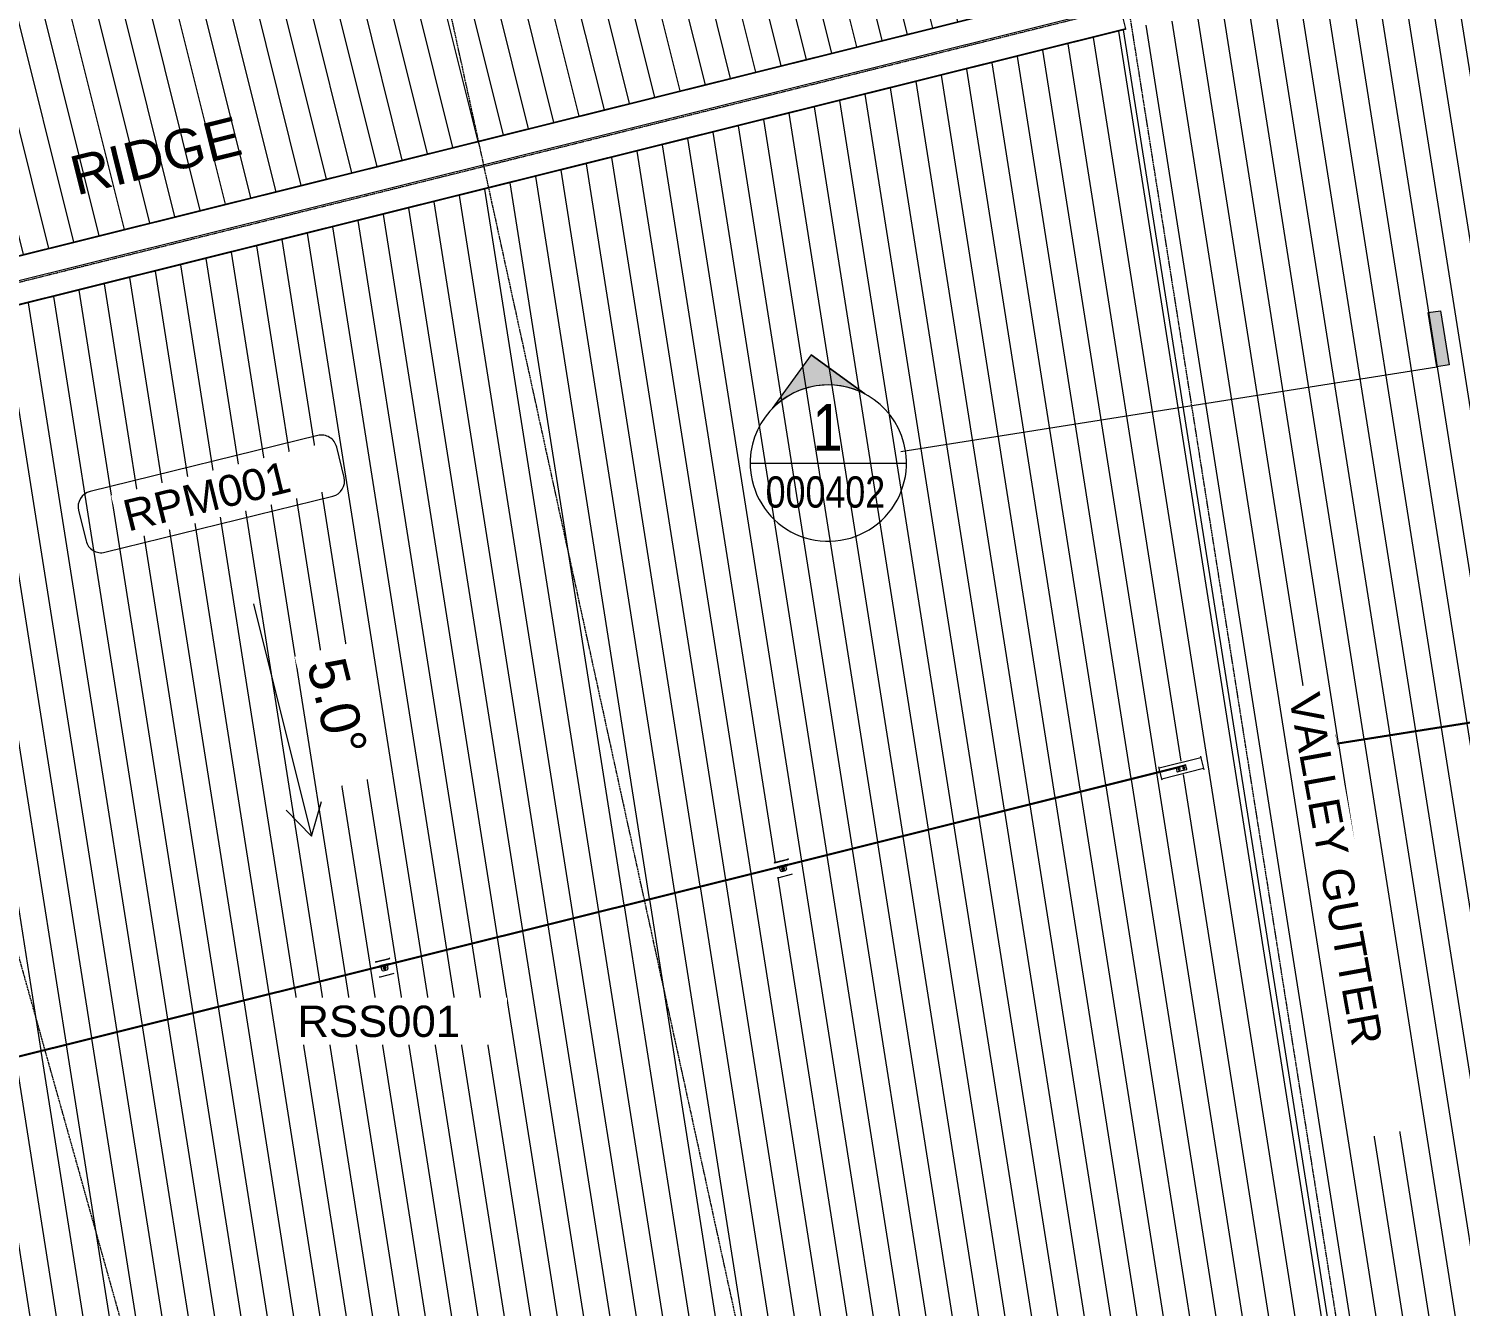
# Model space of a CAD drawing. Header units: millimetres. Extents: x -2355745 to -2216356, y 3958910 to 4068440.
# Drawn here: x -2336936 to -2318621, y 4002139 to 4018484 of the extents above; entities that cross this region are included whole.
import ezdxf

# ---------------------------------------------------------------- set-up
doc = ezdxf.new("R2010")
doc.units = ezdxf.units.MM
doc.linetypes.add('Grid Line', pattern=[21, 12, -3, 3, -3])
for name, color, linetype, lineweight in [('A-ROOF', 132, 'Continuous', 5), ('A-ROOF-IDEN', 132, 'Continuous', 5), ('A-ROOF-PATT', 132, 'Continuous', 5), ('G-ANNO-DIMS', 111, 'Continuous', 5), ('G-ANNO-SYMB', 111, 'Continuous', 5), ('G-ANNO-TEXT', 231, 'Continuous', 5), ('Q-SPCQ', 91, 'Continuous', 5), ('Q-SPCQ-IDEN', 132, 'Continuous', 5), ('S-GRID', 1, 'Continuous', 5)]:
    doc.layers.add(name, color=color, linetype=linetype, lineweight=lineweight)
doc.styles.add('Arial', font='arial.ttf', dxfattribs={"height": 500})
doc.styles.add('Arial Narrow', font='ARIALN.TTF', dxfattribs={"height": 600})
doc.styles.add('Arial Narrow_1', font='ARIALN.TTF', dxfattribs={"height": 400})
doc.styles.add('Arial_1', font='arial.ttf', dxfattribs={"height": 400})

# ---------------------------------------------------------------- blocks, each defined once
blk = doc.blocks.new('Static Line_Sayfa_Metal Deck_Pan Mount - Up to 15 _ pitch - Max 2 Users-1865617-ROOF - Part B')
at = {"layer": 'Q-SPCQ'}
for p, q in [((-2322243, 4009035), (-2327294, 4007774)), ((-2327292, 4007767), (-2322241, 4009027)), ((-2322475, 4009024), (-2322480, 4009043)), ((-2321940, 4009158), (-2322475, 4009024)), ((-2322464, 4008979), (-2322475, 4009024)), ((-2321905, 4009018), (-2322440, 4008884)), ((-2322134, 4009065), (-2322260, 4009034)), ((-2322260, 4009034), (-2322259, 4009031)), ((-2322259, 4009029), (-2322258, 4009024)), ((-2322258, 4009024), (-2322253, 4009005)), ((-2322253, 4009005), (-2322247, 4008981)), ((-2322234, 4009034), (-2322143, 4009061)), ((-2322142, 4009056), (-2322233, 4009029)), ((-2322232, 4009010), (-2322231, 4009009)), ((-2322206, 4009015), (-2322206, 4009016)), ((-2322183, 4008992), (-2322125, 4009006)), ((-2322173, 4009025), (-2322173, 4009024)), ((-2322148, 4009030), (-2322148, 4009031)), ((-2322134, 4009065), (-2322134, 4009065)), ((-2322133, 4009060), (-2322133, 4009060)), ((-2322127, 4009036), (-2322132, 4009058)), ((-2322121, 4009012), (-2322127, 4009036)), ((-2322121, 4009012), (-2322121, 4009013)), ((-2321944, 4009176), (-2321940, 4009158)), ((-2321940, 4009158), (-2321905, 4009018)), ((-2321905, 4009018), (-2321902, 4009004)), ((-2322440, 4008884), (-2322463, 4008973)), ((-2322437, 4008871), (-2322440, 4008884)), ((-2322241, 4008977), (-2322183, 4008992)), ((-2327293, 4007775), (-2337491, 4005233)), ((-2337489, 4005226), (-2327291, 4007767)), ((-2327404, 4007816), (-2327390, 4007815)), ((-2327389, 4007816), (-2327399, 4007816)), ((-2327390, 4007815), (-2327229, 4007855)), ((-2327230, 4007855), (-2327388, 4007816)), ((-2327358, 4007761), (-2327362, 4007759)), ((-2327360, 4007749), (-2327355, 4007749)), ((-2327233, 4007792), (-2327356, 4007762)), ((-2327353, 4007749), (-2327230, 4007780)), ((-2327256, 4007788), (-2327334, 4007768)), ((-2327334, 4007768), (-2327334, 4007768)), ((-2327320, 4007714), (-2327330, 4007755)), ((-2327304, 4007733), (-2327304, 4007733)), ((-2327296, 4007735), (-2327296, 4007735)), ((-2327294, 4007735), (-2327294, 4007735)), ((-2327275, 4007739), (-2327275, 4007740)), ((-2327273, 4007740), (-2327273, 4007741)), ((-2327266, 4007743), (-2327266, 4007743)), ((-2327256, 4007788), (-2327256, 4007788)), ((-2327253, 4007775), (-2327243, 4007733)), ((-2327243, 4007733), (-2327243, 4007734)), ((-2327226, 4007793), (-2327231, 4007793)), ((-2327218, 4007862), (-2327229, 4007855)), ((-2327228, 4007856), (-2327217, 4007863)), ((-2327228, 4007780), (-2327224, 4007782)), ((-2327342, 4007622), (-2327355, 4007623)), ((-2327180, 4007662), (-2327341, 4007622)), ((-2327302, 4007703), (-2327253, 4007715)), ((-2327168, 4007669), (-2327180, 4007662)), ((-2332502, 4006546), (-2332488, 4006545)), ((-2332487, 4006545), (-2332497, 4006546)), ((-2332487, 4006545), (-2332327, 4006585)), ((-2332328, 4006585), (-2332486, 4006545)), ((-2332456, 4006490), (-2332460, 4006488)), ((-2332458, 4006478), (-2332453, 4006478)), ((-2332331, 4006522), (-2332454, 4006491)), ((-2332451, 4006479), (-2332328, 4006509)), ((-2332354, 4006517), (-2332432, 4006498)), ((-2332432, 4006498), (-2332432, 4006498)), ((-2332418, 4006444), (-2332428, 4006485)), ((-2332402, 4006463), (-2332402, 4006463)), ((-2332400, 4006433), (-2332351, 4006445)), ((-2332394, 4006465), (-2332394, 4006464)), ((-2332392, 4006464), (-2332392, 4006464)), ((-2332373, 4006469), (-2332373, 4006469)), ((-2332371, 4006470), (-2332371, 4006470)), ((-2332364, 4006472), (-2332364, 4006473)), ((-2332354, 4006517), (-2332354, 4006517)), ((-2332351, 4006504), (-2332340, 4006463)), ((-2332340, 4006463), (-2332340, 4006463)), ((-2332324, 4006522), (-2332329, 4006522)), ((-2332316, 4006592), (-2332327, 4006585)), ((-2332326, 4006585), (-2332315, 4006592)), ((-2332326, 4006510), (-2332322, 4006512)), ((-2332440, 4006351), (-2332453, 4006352)), ((-2332278, 4006392), (-2332439, 4006351)), ((-2332266, 4006399), (-2332277, 4006392))]:
    blk.add_line(p, q, dxfattribs=at)
at = {"layer": 'Q-SPCQ', "flags": 128}
for points in [[(-2322231, 4009009), (-2322231, 4009009), (-2322231, 4009008), (-2322231, 4009008), (-2322231, 4009007), (-2322231, 4009007), (-2322230, 4009006), (-2322230, 4009006), (-2322230, 4009005), (-2322230, 4009005), (-2322229, 4009005), (-2322229, 4009004), (-2322229, 4009004), (-2322228, 4009003), (-2322228, 4009003), (-2322227, 4009003), (-2322227, 4009002), (-2322227, 4009002), (-2322226, 4009002), (-2322226, 4009001), (-2322225, 4009001), (-2322225, 4009001), (-2322224, 4009001), (-2322224, 4009000), (-2322224, 4009000), (-2322223, 4009000), (-2322223, 4009000), (-2322222, 4009000), (-2322222, 4009000), (-2322221, 4009000), (-2322220, 4008999), (-2322220, 4008999), (-2322219, 4008999), (-2322219, 4008999), (-2322218, 4008999), (-2322218, 4008999), (-2322217, 4008999), (-2322217, 4009000), (-2322216, 4009000), (-2322216, 4009000), (-2322215, 4009000), (-2322215, 4009000), (-2322214, 4009000), (-2322214, 4009000), (-2322213, 4009001), (-2322213, 4009001), (-2322212, 4009001), (-2322212, 4009001), (-2322212, 4009002), (-2322211, 4009002), (-2322211, 4009002), (-2322210, 4009003), (-2322210, 4009003), (-2322210, 4009003), (-2322209, 4009004), (-2322209, 4009004), (-2322209, 4009004), (-2322208, 4009005), (-2322208, 4009005), (-2322208, 4009006), (-2322207, 4009006), (-2322207, 4009007), (-2322207, 4009007), (-2322207, 4009008), (-2322207, 4009008), (-2322206, 4009009), (-2322206, 4009009), (-2322206, 4009010), (-2322206, 4009010), (-2322206, 4009011), (-2322206, 4009011), (-2322206, 4009012), (-2322206, 4009012), (-2322206, 4009013), (-2322206, 4009013), (-2322206, 4009014), (-2322206, 4009014), (-2322206, 4009015), (-2322206, 4009015), (-2322206, 4009015)], [(-2322173, 4009024), (-2322173, 4009023), (-2322173, 4009023), (-2322173, 4009022), (-2322173, 4009022), (-2322172, 4009021), (-2322172, 4009021), (-2322172, 4009020), (-2322172, 4009020), (-2322171, 4009019), (-2322171, 4009019), (-2322171, 4009019), (-2322170, 4009018), (-2322170, 4009018), (-2322170, 4009017), (-2322169, 4009017), (-2322169, 4009017), (-2322168, 4009016), (-2322168, 4009016), (-2322168, 4009016), (-2322167, 4009016), (-2322167, 4009015), (-2322166, 4009015), (-2322166, 4009015), (-2322165, 4009015), (-2322165, 4009015), (-2322164, 4009014), (-2322164, 4009014), (-2322163, 4009014), (-2322163, 4009014), (-2322162, 4009014), (-2322162, 4009014), (-2322161, 4009014), (-2322161, 4009014), (-2322160, 4009014), (-2322160, 4009014), (-2322159, 4009014), (-2322159, 4009014), (-2322158, 4009014), (-2322158, 4009014), (-2322157, 4009014), (-2322157, 4009015), (-2322156, 4009015), (-2322156, 4009015), (-2322155, 4009015), (-2322155, 4009015), (-2322154, 4009016), (-2322154, 4009016), (-2322153, 4009016), (-2322153, 4009016), (-2322153, 4009017), (-2322152, 4009017), (-2322152, 4009017), (-2322151, 4009018), (-2322151, 4009018), (-2322151, 4009019), (-2322150, 4009019), (-2322150, 4009019), (-2322150, 4009020), (-2322149, 4009020), (-2322149, 4009021), (-2322149, 4009021), (-2322149, 4009022), (-2322149, 4009022), (-2322148, 4009023), (-2322148, 4009023), (-2322148, 4009024), (-2322148, 4009024), (-2322148, 4009025), (-2322148, 4009025), (-2322148, 4009026), (-2322148, 4009026), (-2322148, 4009027), (-2322148, 4009027), (-2322148, 4009028), (-2322148, 4009028), (-2322148, 4009029), (-2322148, 4009029), (-2322148, 4009030), (-2322148, 4009030)], [(-2327358, 4007761), (-2327358, 4007761), (-2327358, 4007761), (-2327357, 4007761), (-2327357, 4007761), (-2327356, 4007761), (-2327356, 4007762)], [(-2327353, 4007749), (-2327353, 4007749), (-2327354, 4007749), (-2327354, 4007749), (-2327355, 4007749), (-2327355, 4007749), (-2327355, 4007749)], [(-2327296, 4007735), (-2327296, 4007734), (-2327296, 4007734), (-2327296, 4007733), (-2327296, 4007733), (-2327295, 4007732), (-2327295, 4007732), (-2327295, 4007732), (-2327295, 4007731), (-2327294, 4007731), (-2327294, 4007730), (-2327294, 4007730), (-2327294, 4007730), (-2327293, 4007729), (-2327293, 4007729), (-2327293, 4007729), (-2327292, 4007728), (-2327292, 4007728), (-2327291, 4007728), (-2327291, 4007728), (-2327291, 4007727), (-2327290, 4007727), (-2327290, 4007727), (-2327289, 4007727), (-2327289, 4007726), (-2327289, 4007726), (-2327288, 4007726), (-2327288, 4007726), (-2327287, 4007726), (-2327287, 4007726), (-2327286, 4007726), (-2327286, 4007726), (-2327285, 4007726), (-2327285, 4007726), (-2327284, 4007726), (-2327284, 4007726), (-2327283, 4007726), (-2327283, 4007726), (-2327282, 4007726), (-2327282, 4007726), (-2327282, 4007726)], [(-2327294, 4007735), (-2327294, 4007734), (-2327294, 4007734), (-2327294, 4007734), (-2327294, 4007733), (-2327293, 4007733), (-2327293, 4007733), (-2327293, 4007732), (-2327293, 4007732), (-2327293, 4007732), (-2327292, 4007731), (-2327292, 4007731), (-2327292, 4007731), (-2327292, 4007730), (-2327291, 4007730), (-2327291, 4007730), (-2327291, 4007730), (-2327290, 4007729), (-2327290, 4007729), (-2327290, 4007729), (-2327290, 4007729), (-2327289, 4007729), (-2327289, 4007728), (-2327288, 4007728), (-2327288, 4007728), (-2327288, 4007728), (-2327287, 4007728), (-2327287, 4007728), (-2327287, 4007728), (-2327286, 4007728), (-2327286, 4007728), (-2327285, 4007727), (-2327285, 4007727), (-2327285, 4007727), (-2327284, 4007727), (-2327284, 4007727), (-2327284, 4007728), (-2327283, 4007728), (-2327283, 4007728), (-2327282, 4007728), (-2327282, 4007728)], [(-2327282, 4007726), (-2327281, 4007726), (-2327281, 4007726), (-2327281, 4007726), (-2327280, 4007727), (-2327280, 4007727), (-2327279, 4007727), (-2327279, 4007727), (-2327278, 4007728), (-2327278, 4007728), (-2327278, 4007728), (-2327277, 4007728), (-2327277, 4007729), (-2327277, 4007729), (-2327276, 4007729), (-2327276, 4007730), (-2327276, 4007730), (-2327275, 4007730), (-2327275, 4007731), (-2327275, 4007731), (-2327275, 4007732), (-2327274, 4007732), (-2327274, 4007732), (-2327274, 4007733), (-2327274, 4007733), (-2327274, 4007734), (-2327273, 4007734), (-2327273, 4007735), (-2327273, 4007735), (-2327273, 4007735), (-2327273, 4007736), (-2327273, 4007736), (-2327273, 4007737), (-2327273, 4007737), (-2327273, 4007738), (-2327273, 4007738), (-2327273, 4007739), (-2327273, 4007739), (-2327273, 4007740), (-2327273, 4007740), (-2327273, 4007740)], [(-2327282, 4007728), (-2327282, 4007728), (-2327282, 4007728), (-2327281, 4007728), (-2327281, 4007728), (-2327281, 4007728), (-2327280, 4007729), (-2327280, 4007729), (-2327279, 4007729), (-2327279, 4007729), (-2327279, 4007729), (-2327279, 4007730), (-2327278, 4007730), (-2327278, 4007730), (-2327278, 4007730), (-2327277, 4007731), (-2327277, 4007731), (-2327277, 4007731), (-2327277, 4007732), (-2327276, 4007732), (-2327276, 4007732), (-2327276, 4007733), (-2327276, 4007733), (-2327276, 4007733), (-2327276, 4007734), (-2327275, 4007734), (-2327275, 4007734), (-2327275, 4007735), (-2327275, 4007735), (-2327275, 4007736), (-2327275, 4007736), (-2327275, 4007736), (-2327275, 4007737), (-2327275, 4007737), (-2327275, 4007737), (-2327275, 4007738), (-2327275, 4007738), (-2327275, 4007739), (-2327275, 4007739), (-2327275, 4007739), (-2327275, 4007739)], [(-2327233, 4007792), (-2327233, 4007792), (-2327232, 4007792), (-2327232, 4007792), (-2327231, 4007792), (-2327231, 4007793), (-2327231, 4007793)], [(-2327228, 4007780), (-2327228, 4007780), (-2327228, 4007780), (-2327229, 4007780), (-2327229, 4007780), (-2327230, 4007780), (-2327230, 4007780)], [(-2332456, 4006490), (-2332456, 4006490), (-2332455, 4006491), (-2332455, 4006491), (-2332455, 4006491), (-2332454, 4006491), (-2332454, 4006491)], [(-2332451, 4006479), (-2332451, 4006478), (-2332452, 4006478), (-2332452, 4006478), (-2332452, 4006478), (-2332453, 4006478), (-2332453, 4006478)], [(-2332394, 4006464), (-2332394, 4006464), (-2332394, 4006463), (-2332394, 4006463), (-2332393, 4006462), (-2332393, 4006462), (-2332393, 4006462), (-2332393, 4006461), (-2332393, 4006461), (-2332392, 4006460), (-2332392, 4006460), (-2332392, 4006460), (-2332391, 4006459), (-2332391, 4006459), (-2332391, 4006459), (-2332390, 4006458), (-2332390, 4006458), (-2332390, 4006458), (-2332389, 4006457), (-2332389, 4006457), (-2332389, 4006457), (-2332388, 4006457), (-2332388, 4006456), (-2332387, 4006456), (-2332387, 4006456), (-2332386, 4006456), (-2332386, 4006456), (-2332386, 4006456), (-2332385, 4006456), (-2332385, 4006455), (-2332384, 4006455), (-2332384, 4006455), (-2332383, 4006455), (-2332383, 4006455), (-2332382, 4006455), (-2332382, 4006455), (-2332381, 4006455), (-2332381, 4006455), (-2332380, 4006455), (-2332380, 4006456), (-2332380, 4006456)], [(-2332392, 4006464), (-2332392, 4006464), (-2332392, 4006464), (-2332392, 4006463), (-2332391, 4006463), (-2332391, 4006463), (-2332391, 4006462), (-2332391, 4006462), (-2332391, 4006462), (-2332391, 4006461), (-2332390, 4006461), (-2332390, 4006461), (-2332390, 4006460), (-2332390, 4006460), (-2332389, 4006460), (-2332389, 4006459), (-2332389, 4006459), (-2332388, 4006459), (-2332388, 4006459), (-2332388, 4006459), (-2332387, 4006458), (-2332387, 4006458), (-2332387, 4006458), (-2332386, 4006458), (-2332386, 4006458), (-2332386, 4006458), (-2332385, 4006457), (-2332385, 4006457), (-2332385, 4006457), (-2332384, 4006457), (-2332384, 4006457), (-2332383, 4006457), (-2332383, 4006457), (-2332383, 4006457), (-2332382, 4006457), (-2332382, 4006457), (-2332381, 4006457), (-2332381, 4006457), (-2332381, 4006457), (-2332380, 4006457), (-2332380, 4006457)], [(-2332380, 4006456), (-2332379, 4006456), (-2332379, 4006456), (-2332378, 4006456), (-2332378, 4006456), (-2332378, 4006456), (-2332377, 4006457), (-2332377, 4006457), (-2332376, 4006457), (-2332376, 4006457), (-2332376, 4006458), (-2332375, 4006458), (-2332375, 4006458), (-2332375, 4006459), (-2332374, 4006459), (-2332374, 4006459), (-2332374, 4006460), (-2332373, 4006460), (-2332373, 4006460), (-2332373, 4006461), (-2332372, 4006461), (-2332372, 4006462), (-2332372, 4006462), (-2332372, 4006462), (-2332372, 4006463), (-2332372, 4006463), (-2332371, 4006464), (-2332371, 4006464), (-2332371, 4006465), (-2332371, 4006465), (-2332371, 4006466), (-2332371, 4006466), (-2332371, 4006466), (-2332371, 4006467), (-2332371, 4006467), (-2332371, 4006468), (-2332371, 4006468), (-2332371, 4006469), (-2332371, 4006469), (-2332371, 4006470), (-2332371, 4006470)], [(-2332380, 4006457), (-2332380, 4006457), (-2332379, 4006458), (-2332379, 4006458), (-2332379, 4006458), (-2332378, 4006458), (-2332378, 4006458), (-2332378, 4006458), (-2332377, 4006459), (-2332377, 4006459), (-2332377, 4006459), (-2332376, 4006459), (-2332376, 4006459), (-2332376, 4006460), (-2332376, 4006460), (-2332375, 4006460), (-2332375, 4006461), (-2332375, 4006461), (-2332375, 4006461), (-2332374, 4006461), (-2332374, 4006462), (-2332374, 4006462), (-2332374, 4006463), (-2332374, 4006463), (-2332374, 4006463), (-2332373, 4006464), (-2332373, 4006464), (-2332373, 4006464), (-2332373, 4006465), (-2332373, 4006465), (-2332373, 4006465), (-2332373, 4006466), (-2332373, 4006466), (-2332373, 4006467), (-2332373, 4006467), (-2332373, 4006467), (-2332373, 4006468), (-2332373, 4006468), (-2332373, 4006469), (-2332373, 4006469), (-2332373, 4006469)], [(-2332331, 4006522), (-2332331, 4006522), (-2332330, 4006522), (-2332330, 4006522), (-2332329, 4006522), (-2332329, 4006522), (-2332329, 4006522)], [(-2332326, 4006510), (-2332326, 4006510), (-2332326, 4006510), (-2332327, 4006510), (-2332327, 4006509), (-2332328, 4006509), (-2332328, 4006509)]]:
    blk.add_lwpolyline(points, dxfattribs=at)
at = {"layer": 'Q-SPCQ'}
for centre, major_axis, ratio, start_param, end_param in [((-2322242, 4009034), (17, 4.2), 0.087156, 3.394664, 5.166173), ((-2322241, 4009029), (17, 4.2), 0.087156, 3.394664, 5.166173), ((-2322242, 4009034), (7.28, 1.81), 0.087156, 2.617992, 2.879792), ((-2322242, 4009034), (7.28, 1.81), 0.087156, 3.66519, 6.283184), ((-2322241, 4009029), (7.28, 1.81), 0.087156, 3.66519, 4.450588), ((-2322242, 4009031), (-0.97, 3.88), 0.000002, 5.323254, 6.370389), ((-2322242, 4009031), (-0.97, 3.88), 0.000002, 0.087266, 1.134448), ((-2322242, 4009034), (7.28, 1.81), 0.087156, 0, 1.570795), ((-2322241, 4009029), (7.28, 1.81), 0.087156, 0.523597, 1.047196), ((-2322241, 4009029), (7.28, 1.81), 0.087156, 5.235986, 5.759585), ((-2322219, 4009013), (12.6, 3.1), 0.996195, 0.000019, 3.141593), ((-2322219, 4009013), (12.6, 3.1), 0.996195, 3.141612, 6.283185), ((-2322161, 4009028), (12.6, 3.1), 0.996195, 0.000019, 3.141593), ((-2322161, 4009028), (12.6, 3.1), 0.996195, 3.141612, 6.283185), ((-2322151, 4009060), (17, 4.2), 0.087156, 5.166173, 6.283184), ((-2322150, 4009056), (17, 4.2), 0.087156, 5.166173, 6.283184), ((-2322132, 4009057), (-1.93, 7.76), 0.000002, 5.061455, 6.108647), ((-2322132, 4009057), (-0.73, 2.91), 0.000002, 4.799655, 6.370452), ((-2322126, 4009011), (4.85, 1.21), 0.996195, 4.712408, 6.283185), ((-2322242, 4008982), (4.85, 1.21), 0.996195, 3.141612, 4.712408), ((-2327390, 4007815), (0.97, 0.242), 0.087156, 3.39375, 4.712387), ((-2327388, 4007816), (0.97, 0.242), 0.087156, 3.39375, 3.833296), ((-2327388, 4007816), (0.97, 0.242), 0.087156, 4.492615, 4.712387), ((-2327361, 4007754), (-1.26, 5.06), 0.000002, 5.846853, 6.283209), ((-2327361, 4007754), (-1.26, 5.06), 0.000002, 0, 1.634539), ((-2327361, 4007754), (-1.26, 5.06), 0.000002, 1.658063, 3.141534), ((-2327332, 4007762), (-1.69, 6.79), 0.000002, 5.585034, 6.108652), ((-2327394, 4007750), (67.9, 16.9), 0.087156, 0.22939, 0.458781), ((-2327285, 4007738), (19.3, 4.8), 0.996195, 1.570815, 3.141593), ((-2327285, 4007738), (19.3, 4.8), 0.996195, 1.570815, 3.141593), ((-2327285, 4007738), (19.3, 4.8), 0.996195, 3.141612, 4.712408), ((-2327285, 4007738), (11.4, 2.8), 0.996195, 1.570815, 3.141593), ((-2327285, 4007738), (11.4, 2.8), 0.996195, 3.141612, 4.712408), ((-2327285, 4007738), (19.3, 4.8), 0.996195, 0.000019, 1.570815), ((-2327285, 4007738), (19.3, 4.8), 0.996195, 0.000019, 1.570815), ((-2327285, 4007738), (11.4, 2.8), 0.996195, 0.000019, 1.570815), ((-2327285, 4007738), (11.4, 2.8), 0.996195, 4.712408, 6.283185), ((-2327285, 4007738), (19.3, 4.8), 0.996195, 4.712408, 6.283185), ((-2327194, 4007800), (67.9, 16.9), 0.087156, 2.682808, 2.9122), ((-2327254, 4007781), (-1.69, 6.79), 0.000002, 5.585054, 6.108644), ((-2327257, 4007730), (14.6, 3.6), 0.996195, 4.712408, 6.283185), ((-2327257, 4007730), (14.6, 3.6), 0.996195, 5.565023, 5.954188), ((-2327230, 4007855), (0.97, 0.242), 0.087156, 4.712387, 4.93216), ((-2327229, 4007855), (0.97, 0.242), 0.087156, 4.712387, 6.031024), ((-2327230, 4007855), (0.97, 0.242), 0.087156, 5.591479, 6.031024), ((-2327225, 4007788), (-1.26, 5.06), 0.000002, 0.000006, 1.658063), ((-2327225, 4007788), (-1.26, 5.06), 0.000002, 5.846908, 6.283185), ((-2327225, 4007788), (-1.26, 5.06), 0.000002, 1.658066, 3.141593), ((-2327341, 4007622), (0.97, 0.242), 0.087156, 3.39375, 4.712387), ((-2327306, 4007718), (14.6, 3.6), 0.996195, 3.141612, 4.712408), ((-2327306, 4007718), (14.6, 3.6), 0.996195, 3.435836, 4.147534), ((-2327181, 4007662), (0.97, 0.242), 0.087156, 4.712387, 6.031024), ((-2332487, 4006545), (0.97, 0.242), 0.087156, 3.39375, 4.712387), ((-2332486, 4006545), (0.97, 0.242), 0.087156, 3.39375, 3.833296), ((-2332486, 4006545), (0.97, 0.242), 0.087156, 4.492615, 4.712387), ((-2332459, 4006483), (-1.26, 5.06), 0.000002, 5.102307, 6.283218), ((-2332459, 4006483), (-1.26, 5.06), 0.000002, 0, 1.634539), ((-2332459, 4006483), (-1.26, 5.06), 0.000002, 1.658063, 3.141599), ((-2332459, 4006483), (-1.26, 5.06), 0.000002, 3.752458, 4.396091), ((-2332430, 4006491), (-1.69, 6.79), 0.000002, 5.585064, 6.108652), ((-2332492, 4006480), (67.9, 16.9), 0.087156, 0.22939, 0.458781), ((-2332404, 4006447), (14.6, 3.6), 0.996195, 3.141612, 4.712408), ((-2332404, 4006448), (14.6, 3.6), 0.996195, 3.435836, 4.147534), ((-2332383, 4006468), (19.3, 4.8), 0.996195, 1.570815, 3.141593), ((-2332383, 4006468), (19.3, 4.8), 0.996195, 1.570815, 3.141593), ((-2332383, 4006468), (19.3, 4.8), 0.996195, 3.141612, 4.712408), ((-2332383, 4006468), (11.4, 2.8), 0.996195, 1.570815, 3.141593), ((-2332383, 4006468), (11.4, 2.8), 0.996195, 3.141612, 4.712408), ((-2332383, 4006468), (19.3, 4.8), 0.996195, 0.000019, 1.570815), ((-2332383, 4006468), (19.3, 4.8), 0.996195, 0.000019, 1.570815), ((-2332383, 4006468), (11.4, 2.8), 0.996195, 0.000019, 1.570815), ((-2332383, 4006468), (11.4, 2.8), 0.996195, 4.712408, 6.283185), ((-2332383, 4006468), (19.3, 4.8), 0.996195, 4.712408, 6.283185), ((-2332292, 4006530), (67.9, 16.9), 0.087156, 2.682808, 2.9122), ((-2332352, 4006511), (-1.69, 6.79), 0.000002, 5.585054, 6.108682), ((-2332355, 4006459), (14.6, 3.6), 0.996195, 4.712408, 6.283185), ((-2332355, 4006460), (14.6, 3.6), 0.996195, 5.565023, 5.954188), ((-2332328, 4006585), (0.97, 0.242), 0.087156, 4.712387, 4.93216), ((-2332327, 4006585), (0.97, 0.242), 0.087156, 4.712387, 6.031024), ((-2332328, 4006585), (0.97, 0.242), 0.087156, 5.591479, 6.031024), ((-2332323, 4006517), (-1.26, 5.06), 0.000002, 0.000002, 1.634539), ((-2332323, 4006517), (-1.26, 5.06), 0.000002, 5.102295, 6.283185), ((-2332323, 4006517), (-1.26, 5.06), 0.000002, 1.658066, 3.141593), ((-2332323, 4006517), (-1.26, 5.06), 0.000002, 3.75246, 4.396074), ((-2332439, 4006351), (0.97, 0.242), 0.087156, 3.39375, 4.712387), ((-2332278, 4006392), (0.97, 0.242), 0.087156, 4.712387, 6.031024)]:
    blk.add_ellipse(centre, major_axis=major_axis, ratio=ratio, start_param=start_param, end_param=end_param, dxfattribs=at)
blk = doc.blocks.new('Static Line_Sayfa_Metal Deck_Pan Mount - Up to 15 _ pitch - Max 2 Users-1847625-ROOF - Part B')
at = {"layer": 'Q-SPCQ'}
for p, q in [((-2314822, 4010188), (-2320433, 4009305)), ((-2320430, 4009297), (-2314820, 4010180)), ((-2320224, 4009450), (-2320770, 4009364)), ((-2320770, 4009364), (-2320641, 4009385)), ((-2320641, 4009384), (-2320770, 4009364)), ((-2320224, 4009450), (-2320769, 4009364)), ((-2320218, 4009408), (-2320763, 4009322)), ((-2320214, 4009385), (-2320759, 4009299)), ((-2320641, 4009384), (-2320641, 4009385)), ((-2320497, 4009407), (-2320511, 4009405)), ((-2320511, 4009405), (-2320497, 4009407)), ((-2320497, 4009407), (-2320483, 4009410)), ((-2320483, 4009409), (-2320497, 4009407)), ((-2320483, 4009410), (-2320483, 4009409)), ((-2320224, 4009450), (-2320353, 4009430)), ((-2320353, 4009430), (-2320224, 4009450)), ((-2320353, 4009430), (-2320353, 4009430)), ((-2320224, 4009450), (-2320224, 4009450)), ((-2320224, 4009450), (-2320218, 4009408)), ((-2320224, 4009450), (-2320224, 4009450)), ((-2320218, 4009408), (-2320214, 4009385)), ((-2320214, 4009385), (-2320207, 4009339)), ((-2320769, 4009364), (-2320770, 4009364)), ((-2320770, 4009364), (-2320770, 4009364)), ((-2320763, 4009322), (-2320769, 4009364)), ((-2320759, 4009299), (-2320763, 4009322)), ((-2320737, 4009157), (-2320759, 4009299)), ((-2320192, 4009243), (-2320737, 4009157)), ((-2320189, 4009229), (-2320735, 4009143)), ((-2320183, 4009187), (-2320728, 4009101)), ((-2320416, 4009310), (-2320544, 4009290)), ((-2320544, 4009290), (-2320543, 4009285)), ((-2320544, 4009290), (-2320544, 4009290)), ((-2320544, 4009290), (-2320543, 4009285)), ((-2320543, 4009285), (-2320543, 4009285)), ((-2320543, 4009285), (-2320543, 4009282)), ((-2320543, 4009282), (-2320540, 4009261)), ((-2320540, 4009261), (-2320536, 4009236)), ((-2320534, 4009290), (-2320440, 4009301)), ((-2320439, 4009296), (-2320533, 4009285)), ((-2320530, 4009232), (-2320471, 4009241)), ((-2320518, 4009264), (-2320518, 4009263)), ((-2320492, 4009267), (-2320492, 4009268)), ((-2320471, 4009241), (-2320411, 4009251)), ((-2320459, 4009273), (-2320458, 4009272)), ((-2320433, 4009304), (-2320432, 4009303)), ((-2320433, 4009304), (-2320432, 4009301)), ((-2320433, 4009277), (-2320433, 4009278)), ((-2320415, 4009307), (-2320416, 4009310)), ((-2320414, 4009301), (-2320415, 4009306)), ((-2320411, 4009281), (-2320414, 4009300)), ((-2320407, 4009256), (-2320411, 4009281)), ((-2320206, 4009333), (-2320192, 4009243)), ((-2320192, 4009243), (-2320189, 4009229)), ((-2320189, 4009229), (-2320183, 4009187)), ((-2320735, 4009143), (-2320737, 4009157)), ((-2320728, 4009101), (-2320735, 4009143))]:
    blk.add_line(p, q, dxfattribs=at)
at = {"layer": 'Q-SPCQ', "flags": 128}
for points in [[(-2320518, 4009263), (-2320518, 4009263), (-2320518, 4009262), (-2320517, 4009262), (-2320517, 4009261), (-2320517, 4009261), (-2320517, 4009260), (-2320517, 4009260), (-2320516, 4009259), (-2320516, 4009259), (-2320516, 4009258), (-2320516, 4009258), (-2320515, 4009257), (-2320515, 4009257), (-2320515, 4009257), (-2320514, 4009256), (-2320514, 4009256), (-2320514, 4009256), (-2320513, 4009255), (-2320513, 4009255), (-2320512, 4009255), (-2320512, 4009254), (-2320511, 4009254), (-2320511, 4009254), (-2320511, 4009253), (-2320510, 4009253), (-2320510, 4009253), (-2320509, 4009253), (-2320509, 4009253), (-2320508, 4009253), (-2320508, 4009252), (-2320507, 4009252), (-2320507, 4009252), (-2320506, 4009252), (-2320506, 4009252), (-2320505, 4009252), (-2320505, 4009252), (-2320504, 4009252), (-2320504, 4009252), (-2320503, 4009252), (-2320502, 4009252), (-2320502, 4009253), (-2320501, 4009253), (-2320501, 4009253), (-2320500, 4009253), (-2320500, 4009253), (-2320500, 4009253), (-2320499, 4009254), (-2320499, 4009254), (-2320498, 4009254), (-2320498, 4009254), (-2320497, 4009255), (-2320497, 4009255), (-2320496, 4009255), (-2320496, 4009256), (-2320496, 4009256), (-2320495, 4009256), (-2320495, 4009257), (-2320495, 4009257), (-2320494, 4009258), (-2320494, 4009258), (-2320494, 4009258), (-2320493, 4009259), (-2320493, 4009259), (-2320493, 4009260), (-2320493, 4009260), (-2320493, 4009261), (-2320492, 4009261), (-2320492, 4009262), (-2320492, 4009262), (-2320492, 4009263), (-2320492, 4009263), (-2320492, 4009264), (-2320492, 4009264), (-2320492, 4009265), (-2320492, 4009265), (-2320492, 4009266), (-2320492, 4009266), (-2320492, 4009267), (-2320492, 4009267)], [(-2320458, 4009272), (-2320458, 4009272), (-2320458, 4009271), (-2320458, 4009271), (-2320458, 4009270), (-2320458, 4009270), (-2320458, 4009269), (-2320457, 4009269), (-2320457, 4009269), (-2320457, 4009268), (-2320457, 4009268), (-2320456, 4009267), (-2320456, 4009267), (-2320456, 4009266), (-2320455, 4009266), (-2320455, 4009266), (-2320455, 4009265), (-2320454, 4009265), (-2320454, 4009265), (-2320454, 4009264), (-2320453, 4009264), (-2320453, 4009264), (-2320452, 4009263), (-2320452, 4009263), (-2320451, 4009263), (-2320451, 4009263), (-2320450, 4009262), (-2320450, 4009262), (-2320449, 4009262), (-2320449, 4009262), (-2320448, 4009262), (-2320448, 4009262), (-2320447, 4009262), (-2320447, 4009262), (-2320446, 4009262), (-2320446, 4009262), (-2320445, 4009262), (-2320445, 4009262), (-2320444, 4009262), (-2320444, 4009262), (-2320443, 4009262), (-2320443, 4009262), (-2320442, 4009262), (-2320442, 4009262), (-2320441, 4009262), (-2320441, 4009262), (-2320440, 4009263), (-2320440, 4009263), (-2320439, 4009263), (-2320439, 4009263), (-2320438, 4009264), (-2320438, 4009264), (-2320438, 4009264), (-2320437, 4009265), (-2320437, 4009265), (-2320436, 4009265), (-2320436, 4009266), (-2320436, 4009266), (-2320435, 4009266), (-2320435, 4009267), (-2320435, 4009267), (-2320434, 4009268), (-2320434, 4009268), (-2320434, 4009269), (-2320434, 4009269), (-2320434, 4009270), (-2320433, 4009270), (-2320433, 4009271), (-2320433, 4009271), (-2320433, 4009272), (-2320433, 4009272), (-2320433, 4009273), (-2320433, 4009273), (-2320433, 4009274), (-2320433, 4009274), (-2320433, 4009275), (-2320433, 4009275), (-2320433, 4009276), (-2320433, 4009276), (-2320433, 4009277)]]:
    blk.add_lwpolyline(points, dxfattribs=at)
at = {"layer": 'Q-SPCQ'}
for centre, major_axis, ratio, start_param, end_param in [((-2320527, 4009292), (17.3, 2.7), 0.087156, 3.141593, 4.258603), ((-2320526, 4009287), (17.3, 2.7), 0.087156, 3.141593, 4.258603), ((-2320531, 4009237), (4.94, 0.78), 0.996195, 3.141593, 4.712389), ((-2320505, 4009266), (12.8, 2), 0.996195, 0, 3.141593), ((-2320505, 4009266), (12.8, 2), 0.996195, 3.141593, 6.283185), ((-2320446, 4009275), (12.8, 2), 0.996195, 0, 3.141593), ((-2320446, 4009275), (12.8, 2), 0.996195, 3.141593, 6.283185), ((-2320432, 4009303), (17.3, 2.7), 0.087156, 4.258603, 6.030113), ((-2320432, 4009303), (7.41, 1.17), 0.087156, 0, 3.141593), ((-2320432, 4009303), (7.41, 1.17), 0.087156, 3.141593, 5.759587), ((-2320432, 4009298), (17.3, 2.7), 0.087156, 4.258603, 6.030113), ((-2320432, 4009298), (7.41, 1.17), 0.087156, 2.094395, 3.141593), ((-2320432, 4009298), (7.41, 1.17), 0.087156, 3.141593, 4.18879), ((-2320432, 4009298), (7.41, 1.17), 0.087156, 4.974188, 5.759587), ((-2320432, 4009303), (7.41, 1.17), 0.087156, 6.021386, 6.283185), ((-2320412, 4009256), (4.94, 0.78), 0.996195, 4.712389, 6.283185)]:
    blk.add_ellipse(centre, major_axis=major_axis, ratio=ratio, start_param=start_param, end_param=end_param, dxfattribs=at)
blk = doc.blocks.new('Ridge Capping - Ridge Capping-1882401-ROOF - Part B')
at = {"layer": 'A-ROOF'}
for p, q in [((-2323051, 4019070), (-2347470, 4012985)), ((-2323049, 4019063), (-2347467, 4012978)), ((-2347371, 4012693), (-2322977, 4018772)), ((-2322977, 4018772), (-2322905, 4018482)), ((-2322905, 4018482), (-2347273, 4012409)), ((-2322903, 4018474), (-2347271, 4012402)), ((-2322905, 4018482), (-2322903, 4018474))]:
    blk.add_line(p, q, dxfattribs=at)
blk = doc.blocks.new('Roof Tag - Roof Tag 17W-1080807-ROOF - Part B')
at = {"layer": 'A-ROOF-IDEN'}
for p, q in [((7.5, 2), (-7.5, 2)), ((-8.5, 1), (-8.5, -1)), ((8.5, -1), (8.5, 1)), ((-7.5, -2), (7.5, -2))]:
    blk.add_line(p, q, dxfattribs=at)
for centre, start, end in [((-7.5, 1), 90, 180), ((7.5, 1), 360, 90), ((-7.5, -1), 180, 270), ((7.5, -1), 270, 0)]:
    blk.add_arc(centre, 1, start, end, dxfattribs=at)
blk = doc.blocks.new('Section - A1-28045-ROOF - Part B')
at = {"layer": 'G-ANNO-SYMB'}
blk.add_hatch(color=256, dxfattribs=at).paths.add_polyline_path([(0, 3.5), (0, 0), (-0.8, 0), (-0.8, 3.5)])
for p, q in [((0, 3.5), (-0.8, 3.5)), ((-0.8, 3.5), (-0.8, 0)), ((0, 0), (0, 3.5)), ((-0.8, 0), (0, 0))]:
    blk.add_line(p, q, dxfattribs=at)
blk = doc.blocks.new('Section - Black-1049-ROOF - Part B')
at = {"layer": 'G-ANNO-SYMB'}
h = blk.add_hatch(color=256, dxfattribs=at)
edge = h.paths.add_edge_path()
edge.add_line((-7.7, 4), (-4.7, 7))
edge.add_line((-4.7, 7), (-1.7, 4))
edge.add_arc((-4.7, 0), 5, 53.1301, 126.8699)
for p, q in [((-4.7, 7), (-7.7, 4)), ((-4.7, 7), (-7.7, 4)), ((-1.7, 4), (-4.7, 7)), ((-4.7, 7), (-1.7, 4))]:
    blk.add_line(p, q, dxfattribs=at)
for start, end in [(360, 180), (53.1301, 126.8699), (180, 360)]:
    blk.add_arc((-4.7, 0), 5, start, end, dxfattribs=at)

msp = doc.modelspace()

# ---------------------------------------------------------------- hatches: boundary and pattern name
at = {"layer": 'A-ROOF-PATT'}
h = msp.add_hatch(dxfattribs=at)
h.set_pattern_fill('FP_6', color=256, style=0, pattern_type=2)
h.set_pattern_definition([(283.994, (-472473.65, -220244.28), (323.116911, 80.526155), [])])
h.paths.add_polyline_path([(-2347470, 4012985), (-2323051, 4019070), (-2322981, 4018796), (-2325828, 4036774), (-2348376, 4031154), (-2348376, 4022079), (-2348351, 4022085), (-2348300, 4022097), (-2347714, 4022245), (-2347681, 4022252), (-2347568, 4022280), (-2347529, 4022290), (-2347507, 4022296), (-2347504, 4022296), (-2347421, 4022317), (-2347343, 4022336), (-2347174, 4022379), (-2347143, 4022386), (-2347034, 4022413), (-2346838, 4022462), (-2346528, 4022540), (-2346253, 4022609), (-2346232, 4022614), (-2346229, 4022614), (-2346117, 4022643), (-2346097, 4022648), (-2345171, 4022881), (-2345181, 4022922), (-2345134, 4022935), (-2345123, 4022940), (-2345122, 4022942), (-2344960, 4022982), (-2344958, 4022982), (-2344943, 4022982), (-2344899, 4022991), (-2344889, 4022950), (-2340324, 4024087), (-2340335, 4024130), (-2340287, 4024142), (-2340276, 4024147), (-2340275, 4024150), (-2340114, 4024190), (-2340112, 4024190), (-2340096, 4024190), (-2340053, 4024199), (-2340042, 4024157), (-2335477, 4025295), (-2335488, 4025338), (-2335441, 4025350), (-2335429, 4025355), (-2335429, 4025358), (-2335267, 4025398), (-2335265, 4025398), (-2335249, 4025398), (-2335206, 4025406), (-2335196, 4025365), (-2330630, 4026503), (-2330641, 4026546), (-2330594, 4026558), (-2330582, 4026563), (-2330582, 4026566), (-2330420, 4026606), (-2330418, 4026606), (-2330402, 4026606), (-2330359, 4026614), (-2330348, 4026573), (-2330301, 4026584), (-2330189, 4026612), (-2327905, 4027181), (-2327862, 4027192), (-2327795, 4027208), (-2327783, 4027212), (-2327728, 4027225), (-2325910, 4027677), (-2325933, 4027767), (-2325397, 4027900), (-2325333, 4027642), (-2325868, 4027509), (-2325909, 4027670), (-2325933, 4027664), (-2330347, 4026564), (-2330312, 4026423), (-2330361, 4026412), (-2330373, 4026415), (-2330373, 4026412), (-2330378, 4026411), (-2330535, 4026372), (-2330535, 4026372), (-2330553, 4026363), (-2330593, 4026353), (-2330628, 4026495), (-2335194, 4025358), (-2335158, 4025215), (-2335208, 4025204), (-2335219, 4025207), (-2335220, 4025204), (-2335225, 4025203), (-2335381, 4025164), (-2335381, 4025164), (-2335400, 4025155), (-2335440, 4025145), (-2335475, 4025287), (-2340041, 4024150), (-2340005, 4024007), (-2340054, 4023996), (-2340066, 4023999), (-2340066, 4023997), (-2340072, 4023995), (-2340228, 4023956), (-2340228, 4023956), (-2340247, 4023947), (-2340286, 4023937), (-2340322, 4024080), (-2344887, 4022942), (-2344852, 4022799), (-2344901, 4022788), (-2344913, 4022791), (-2344913, 4022789), (-2344934, 4022783), (-2345075, 4022749), (-2345075, 4022748), (-2345094, 4022739), (-2345133, 4022729), (-2345170, 4022872), (-2345200, 4022864), (-2345216, 4022860), (-2348376, 4022069), (-2348376, 4015657), (-2347674, 4013587)])
h.paths.add_polyline_path([(-2345385, 4022829), (-2345385, 4022829), (-2345372, 4022829)])
h = msp.add_hatch(dxfattribs=at)
h.set_pattern_fill('FP_5', color=256, style=0, pattern_type=2)
h.set_pattern_definition([(98.961, (-407140.05, -208134.7), (-328.9356, -51.86879), [])])
h.paths.add_polyline_path([(-2319878, 3999209), (-2229988, 4013383), (-2232097, 4032838), (-2322906, 4018487), (-2322905, 4018474), (-2322929, 4018468), (-2319916, 3999445)])
h.paths.add_polyline_path([(-2240810, 4021850), (-2240812, 4021851), (-2240820, 4021849)])
h.paths.add_polyline_path([(-2319971, 4009369), (-2319973, 4009370), (-2319981, 4009369)])
h.paths.add_polyline_path([(-2320728, 4009101), (-2320769, 4009364), (-2320224, 4009450), (-2320207, 4009339), (-2320170, 4009345), (-2320156, 4009348), (-2314965, 4010167), (-2314974, 4010232), (-2314926, 4010239), (-2314914, 4010234), (-2314913, 4010237), (-2314895, 4010240), (-2314749, 4010262), (-2314749, 4010263), (-2314736, 4010269), (-2314689, 4010275), (-2314678, 4010210), (-2309307, 4011057), (-2309316, 4011124), (-2309268, 4011131), (-2309256, 4011126), (-2309256, 4011129), (-2309237, 4011132), (-2309091, 4011154), (-2309091, 4011155), (-2309081, 4011161), (-2309078, 4011161), (-2309031, 4011167), (-2309021, 4011102), (-2303649, 4011949), (-2303658, 4012016), (-2303610, 4012023), (-2303598, 4012018), (-2303598, 4012021), (-2303579, 4012024), (-2303433, 4012046), (-2303433, 4012047), (-2303423, 4012053), (-2303420, 4012053), (-2303373, 4012059), (-2303363, 4011994), (-2297992, 4012841), (-2298001, 4012908), (-2297953, 4012915), (-2297941, 4012911), (-2297940, 4012913), (-2297922, 4012916), (-2297775, 4012938), (-2297775, 4012939), (-2297761, 4012946), (-2297715, 4012951), (-2297705, 4012887), (-2292334, 4013734), (-2292343, 4013800), (-2292295, 4013807), (-2292283, 4013803), (-2292282, 4013805), (-2292264, 4013808), (-2292118, 4013831), (-2292118, 4013831), (-2292107, 4013837), (-2292105, 4013838), (-2292058, 4013843), (-2292048, 4013779), (-2286676, 4014626), (-2286685, 4014692), (-2286637, 4014699), (-2286625, 4014695), (-2286625, 4014697), (-2286606, 4014700), (-2286460, 4014723), (-2286460, 4014723), (-2286447, 4014730), (-2286400, 4014735), (-2286390, 4014671), (-2281019, 4015518), (-2281028, 4015584), (-2280980, 4015591), (-2280968, 4015587), (-2280967, 4015589), (-2280949, 4015592), (-2280802, 4015615), (-2280802, 4015615), (-2280792, 4015621), (-2280790, 4015622), (-2280742, 4015628), (-2280732, 4015563), (-2275361, 4016410), (-2275370, 4016476), (-2275322, 4016483), (-2275310, 4016479), (-2275309, 4016481), (-2275291, 4016484), (-2275145, 4016507), (-2275145, 4016507), (-2275134, 4016514), (-2275132, 4016514), (-2275085, 4016520), (-2275074, 4016455), (-2269703, 4017302), (-2269712, 4017369), (-2269664, 4017375), (-2269652, 4017371), (-2269652, 4017373), (-2269633, 4017377), (-2269487, 4017399), (-2269487, 4017400), (-2269474, 4017406), (-2269427, 4017412), (-2269417, 4017347), (-2264046, 4018194), (-2264054, 4018261), (-2264007, 4018267), (-2263995, 4018263), (-2263994, 4018266), (-2263976, 4018269), (-2263829, 4018291), (-2263829, 4018292), (-2263819, 4018298), (-2263817, 4018298), (-2263769, 4018304), (-2263759, 4018239), (-2258388, 4019086), (-2258397, 4019153), (-2258349, 4019160), (-2258337, 4019155), (-2258336, 4019158), (-2258318, 4019161), (-2258172, 4019183), (-2258172, 4019184), (-2258161, 4019190), (-2258159, 4019190), (-2258112, 4019196), (-2258101, 4019131), (-2252730, 4019978), (-2252739, 4020045), (-2252691, 4020052), (-2252679, 4020047), (-2252679, 4020050), (-2252660, 4020053), (-2252514, 4020075), (-2252514, 4020076), (-2252501, 4020082), (-2252454, 4020088), (-2252444, 4020023), (-2247072, 4020870), (-2247081, 4020937), (-2247033, 4020944), (-2247021, 4020940), (-2247021, 4020942), (-2247002, 4020945), (-2246856, 4020967), (-2246856, 4020968), (-2246846, 4020974), (-2246844, 4020974), (-2246796, 4020980), (-2246786, 4020916), (-2241415, 4021762), (-2241424, 4021829), (-2241376, 4021836), (-2241364, 4021832), (-2241363, 4021834), (-2241351, 4021836), (-2241198, 4021860), (-2241198, 4021860), (-2241186, 4021867), (-2241138, 4021872), (-2241126, 4021808), (-2241085, 4021815), (-2235887, 4022638), (-2235904, 4022746), (-2235359, 4022832), (-2235317, 4022569), (-2235863, 4022483), (-2235886, 4022628), (-2236157, 4022586), (-2236418, 4022544), (-2236449, 4022539), (-2241127, 4021800), (-2241109, 4021677), (-2241156, 4021669), (-2241156, 4021669), (-2241168, 4021665), (-2241168, 4021663), (-2241333, 4021638), (-2241334, 4021637), (-2241347, 4021639), (-2241394, 4021633), (-2241414, 4021755), (-2246785, 4020908), (-2246767, 4020785), (-2246813, 4020777), (-2246813, 4020777), (-2246825, 4020773), (-2246826, 4020771), (-2246991, 4020746), (-2246991, 4020745), (-2247005, 4020747), (-2247052, 4020741), (-2247071, 4020863), (-2252442, 4020016), (-2252425, 4019893), (-2252471, 4019885), (-2252471, 4019885), (-2252483, 4019881), (-2252484, 4019879), (-2252648, 4019853), (-2252649, 4019853), (-2252662, 4019855), (-2252710, 4019849), (-2252729, 4019970), (-2258100, 4019123), (-2258082, 4019001), (-2258129, 4018993), (-2258129, 4018993), (-2258141, 4018989), (-2258141, 4018987), (-2258306, 4018961), (-2258307, 4018961), (-2258320, 4018963), (-2258367, 4018957), (-2258389, 4019078), (-2263758, 4018231), (-2263740, 4018109), (-2263787, 4018101), (-2263787, 4018101), (-2263799, 4018097), (-2263799, 4018095), (-2263964, 4018069), (-2263964, 4018069), (-2263978, 4018071), (-2264025, 4018065), (-2264044, 4018186), (-2269416, 4017339), (-2269398, 4017216), (-2269444, 4017209), (-2269444, 4017209), (-2269456, 4017205), (-2269457, 4017203), (-2269622, 4017177), (-2269622, 4017177), (-2269636, 4017179), (-2269683, 4017173), (-2269702, 4017294), (-2275073, 4016447), (-2275055, 4016324), (-2275102, 4016317), (-2275102, 4016317), (-2275114, 4016313), (-2275115, 4016310), (-2275279, 4016285), (-2275280, 4016285), (-2275293, 4016287), (-2275341, 4016281), (-2275360, 4016402), (-2280731, 4015555), (-2280713, 4015432), (-2280760, 4015425), (-2280760, 4015425), (-2280772, 4015421), (-2280772, 4015418), (-2280937, 4015393), (-2280937, 4015392), (-2280951, 4015395), (-2280998, 4015389), (-2281017, 4015510), (-2286389, 4014663), (-2286371, 4014540), (-2286417, 4014533), (-2286417, 4014533), (-2286429, 4014529), (-2286430, 4014526), (-2286595, 4014501), (-2286595, 4014500), (-2286609, 4014502), (-2286656, 4014497), (-2286675, 4014618), (-2292046, 4013771), (-2292029, 4013648), (-2292075, 4013640), (-2292075, 4013640), (-2292087, 4013636), (-2292088, 4013634), (-2292252, 4013609), (-2292253, 4013608), (-2292266, 4013610), (-2292314, 4013604), (-2292333, 4013726), (-2297704, 4012879), (-2297686, 4012756), (-2297733, 4012748), (-2297733, 4012748), (-2297745, 4012744), (-2297745, 4012742), (-2297910, 4012717), (-2297911, 4012716), (-2297924, 4012718), (-2297971, 4012712), (-2297990, 4012834), (-2303362, 4011987), (-2303344, 4011864), (-2303390, 4011856), (-2303390, 4011856), (-2303402, 4011852), (-2303403, 4011850), (-2303568, 4011824), (-2303568, 4011824), (-2303582, 4011826), (-2303629, 4011820), (-2303648, 4011941), (-2309019, 4011094), (-2309002, 4010972), (-2309048, 4010964), (-2309048, 4010964), (-2309060, 4010960), (-2309061, 4010958), (-2309225, 4010932), (-2309226, 4010932), (-2309239, 4010934), (-2309287, 4010928), (-2309306, 4011049), (-2314677, 4010202), (-2314659, 4010080), (-2314706, 4010072), (-2314706, 4010072), (-2314718, 4010068), (-2314718, 4010066), (-2314883, 4010040), (-2314884, 4010040), (-2314897, 4010042), (-2314944, 4010036), (-2314964, 4010158), (-2315151, 4010128), (-2315209, 4010119), (-2315309, 4010104), (-2315671, 4010047), (-2315709, 4010041), (-2315931, 4010006), (-2316195, 4009964), (-2316236, 4009958), (-2316525, 4009912), (-2316684, 4009887), (-2316895, 4009854), (-2317159, 4009813), (-2317200, 4009806), (-2317489, 4009760), (-2317648, 4009735), (-2317859, 4009702), (-2318120, 4009661), (-2318157, 4009655), (-2320205, 4009330), (-2320183, 4009187), (-2320726, 4009101)])
h = msp.add_hatch(dxfattribs=at)
h.set_pattern_fill('FP_7', color=256, style=0, pattern_type=2)
h.set_pattern_definition([(98.961, (-850854.14, -366201.8), (-328.891297, -52.085544), [])])
h.paths.add_polyline_path([(-2341051, 3993735), (-2319848, 3999020), (-2322929, 4018468), (-2347271, 4012402), (-2347269, 4012394), (-2347455, 4012331), (-2341096, 3993866)])
h.paths.add_polyline_path([(-2327106, 4007820), (-2327105, 4007822), (-2327105, 4007820)])
h.paths.add_polyline_path([(-2326624, 4007935), (-2326626, 4007933), (-2326629, 4007933)])
h.paths.add_polyline_path([(-2341872, 4004136), (-2341874, 4004134), (-2341877, 4004134)])
h.paths.add_polyline_path([(-2342829, 4003791), (-2342872, 4003961), (-2342336, 4004094), (-2342320, 4004031), (-2337581, 4005211), (-2337597, 4005275), (-2337586, 4005272), (-2337585, 4005274), (-2337582, 4005275), (-2337424, 4005314), (-2337424, 4005315), (-2337414, 4005321), (-2337398, 4005256), (-2332483, 4006481), (-2332499, 4006545), (-2332488, 4006542), (-2332487, 4006545), (-2332485, 4006546), (-2332326, 4006585), (-2332326, 4006585), (-2332316, 4006591), (-2332300, 4006527), (-2327385, 4007752), (-2327401, 4007816), (-2327390, 4007813), (-2327390, 4007815), (-2327387, 4007816), (-2327228, 4007855), (-2327228, 4007856), (-2327218, 4007861), (-2327202, 4007796), (-2326985, 4007851), (-2326938, 4007862), (-2326768, 4007906), (-2322465, 4008982), (-2322480, 4009043), (-2321944, 4009176), (-2321902, 4009006), (-2322438, 4008873), (-2322464, 4008972), (-2322506, 4008962), (-2322525, 4008956), (-2327200, 4007789), (-2327170, 4007668), (-2327180, 4007664), (-2327180, 4007662), (-2327342, 4007622), (-2327344, 4007622), (-2327353, 4007623), (-2327384, 4007744), (-2332298, 4006519), (-2332268, 4006398), (-2332278, 4006394), (-2332278, 4006392), (-2332440, 4006352), (-2332442, 4006351), (-2332451, 4006352), (-2332481, 4006473), (-2337396, 4005249), (-2337366, 4005127), (-2337376, 4005123), (-2337376, 4005121), (-2337538, 4005081), (-2337540, 4005081), (-2337549, 4005082), (-2337579, 4005204), (-2337764, 4005158), (-2337796, 4005150), (-2337867, 4005132), (-2337922, 4005118), (-2342318, 4004024), (-2342294, 4003925), (-2342784, 4003803)])

# ---------------------------------------------------------------- linework, layer by layer
at = {"layer": 'A-ROOF'}
msp.add_line((-2319848, 3999019), (-2322929, 4018468), dxfattribs=at)
at = {"layer": 'G-ANNO-DIMS', "lineweight": 15}
for q in [(-2333640, 4008485), (-2333192, 4008596)]:
    msp.add_line((-2333319, 4008152), q, dxfattribs=at)
at = {"layer": 'G-ANNO-SYMB'}
for p, q in [((-2325778, 4013074), (-2318922, 4014160)), ((-2327706, 4012927), (-2325706, 4012927))]:
    msp.add_line(p, q, dxfattribs=at)
at = {"layer": 'S-GRID', "linetype": 'Grid Line'}
for p, q in [((-2313655, 3960616), (-2328872, 4056690)), ((-2320281, 3967197), (-2339482, 4055010)), ((-2326013, 3967222), (-2349848, 4052202)), ((-2322865, 4018775), (-2347563, 4012619))]:
    msp.add_line(p, q, dxfattribs=at)

# ---------------------------------------------------------------- block references
at = {"layer": 'A-ROOF'}
msp.add_blockref('Ridge Capping - Ridge Capping-1882401-ROOF - Part B', (0, 0), dxfattribs=at)
at = {"layer": 'A-ROOF-IDEN', "xscale": 199.9999999999998, "yscale": 199.9999999999998, "zscale": 199.9999999999998, "rotation": 13.80724329587201}
msp.add_blockref('Roof Tag - Roof Tag 17W-1080807-ROOF - Part B', (-2334599, 4012532), dxfattribs=at)
at = {"layer": 'G-ANNO-SYMB', "extrusion": (0, 0, -1), "xscale": 199.9999999999999, "yscale": 199.9999999999999, "zscale": 199.9999999999999, "rotation": 350.9996722931925}
msp.add_blockref('Section - A1-28045-ROOF - Part B', (2318922, 4014160), dxfattribs=at)
at = {"layer": 'G-ANNO-SYMB', "xscale": 199.9999999999999, "yscale": 199.9999999999999, "zscale": 199.9999999999999, "rotation": 9.000327706807626}
msp.add_blockref('Section - Black-1049-ROOF - Part B', (-2325778, 4013074), dxfattribs=at)
at = {"layer": 'Q-SPCQ'}
for name in ['Static Line_Sayfa_Metal Deck_Pan Mount - Up to 15 _ pitch - Max 2 Users-1847625-ROOF - Part B', 'Static Line_Sayfa_Metal Deck_Pan Mount - Up to 15 _ pitch - Max 2 Users-1865617-ROOF - Part B']:
    msp.add_blockref(name, (0, 0), dxfattribs=at)

# ---------------------------------------------------------------- texts
at = {"layer": 'G-ANNO-SYMB', "attachment_point": 1}
for s, insert, char_height, width, style in [('1', (-2326907, 4013684), 600, 464.98, 'Arial Narrow'), ('000402', (-2327508, 4012757), 400, 1924.05, 'Arial Narrow_1')]:
    msp.add_mtext(s, dxfattribs=dict(at, insert=insert, char_height=char_height, width=width, style=style))
at = {"layer": 'G-ANNO-TEXT', "color": 7, "insert": (-2336444, 4016834), "char_height": 500, "width": 2677.64, "attachment_point": 1, "rotation": 13.9933, "style": 'Arial'}
msp.add_mtext('RIDGE', dxfattribs=at)

# ---------------------------------------------------------------- next in the draw order: texts
at = {"layer": 'A-ROOF-IDEN', "insert": (-2335761, 4012438), "char_height": 400, "width": 2677.64, "attachment_point": 1, "rotation": 13.8072, "style": 'Arial_1', "bg_fill": 3, "box_fill_scale": 1.25, "bg_fill_color": 256, "bg_fill_true_color": 13158600, "bg_fill_transparency": 0}
msp.add_mtext('RPM001', dxfattribs=at)
at = {"layer": 'G-ANNO-DIMS', "lineweight": 15, "insert": (-2332896, 4010478), "char_height": 500, "width": 1493.65, "attachment_point": 1, "rotation": 283.9924, "line_spacing_factor": 0.941778, "style": 'Arial', "bg_fill": 3, "box_fill_scale": 1.25, "bg_fill_color": 256, "bg_fill_true_color": 13158600, "bg_fill_transparency": 0}
msp.add_mtext('5.0°', dxfattribs=at)
at = {"layer": 'G-ANNO-TEXT', "color": 7, "insert": (-2320423, 4010014), "char_height": 400, "width": 5627.85, "attachment_point": 1, "rotation": 280.26, "style": 'Arial_1', "bg_fill": 3, "box_fill_scale": 1.25, "bg_fill_color": 256, "bg_fill_true_color": 13158600, "bg_fill_transparency": 0}
msp.add_mtext('VALLEY GUTTER', dxfattribs=at)
at = {"layer": 'Q-SPCQ-IDEN', "insert": (-2333498, 4005986), "char_height": 400, "width": 2581.43, "attachment_point": 1, "style": 'Arial_1', "bg_fill": 3, "box_fill_scale": 1.25, "bg_fill_color": 256, "bg_fill_true_color": 13158600, "bg_fill_transparency": 0}
msp.add_mtext('RSS001', dxfattribs=at)

# ---------------------------------------------------------------- next in the draw order: linework, layer by layer
at = {"layer": 'G-ANNO-DIMS', "lineweight": 15}
msp.add_line((-2334060, 4011125), (-2333319, 4008152), dxfattribs=at)

doc.saveas('drawing.dxf')
